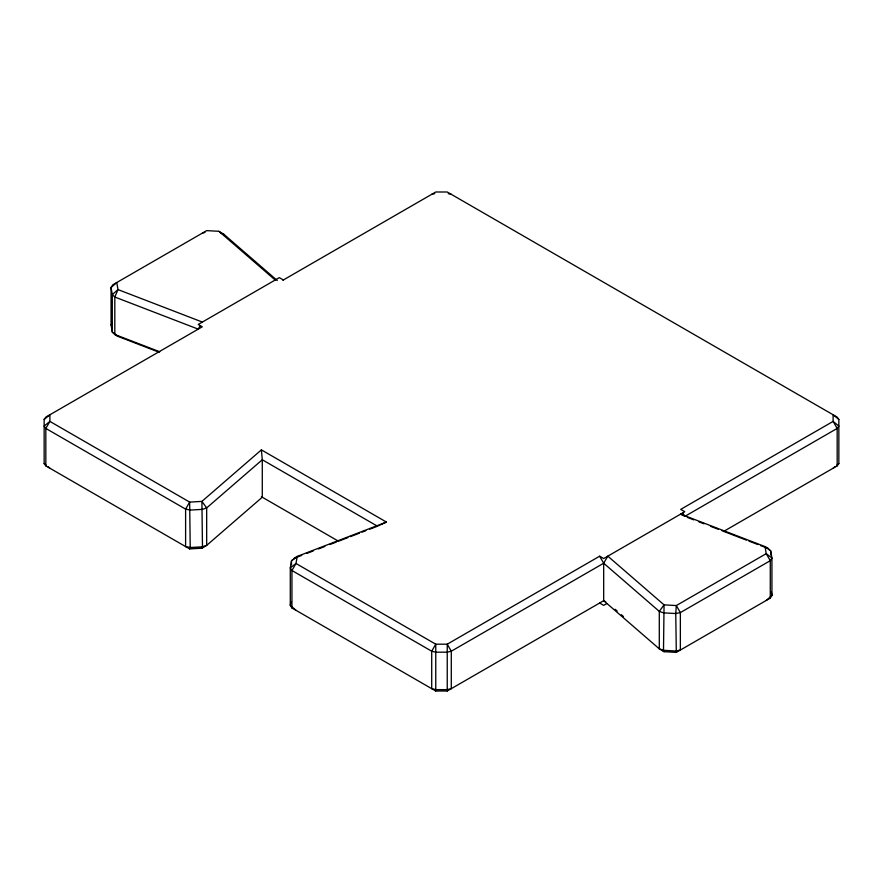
<?xml version="1.0" encoding="UTF-8"?>
<svg xmlns="http://www.w3.org/2000/svg" width="883" height="883" viewBox="0 0 883 883"><rect width="100%" height="100%" fill="white"/><g stroke="black" fill="none" stroke-linecap="round" stroke-linejoin="round"><path stroke-width="1.32" d="M290.893 601.765L290.286 605.308L291.942 607.968L435.761 691.003L447.239 691.003L603.685 600.683L605.749 601.831M189.657 548.917L190.22 547.526L189.657 502.096L49.89 421.401L49.89 414.778L44.15 419.458L44.15 463.542L45.828 465.882L189.657 548.917L201.909 548.211L206.677 545.374L262.284 497.217L262.284 459.756L261.39 449.877L386.434 522.074L384.061 523.166M200.286 325.606L198.222 329.138L114.812 297.03L112.284 294.602L111.07 287.527L112.726 284.867L206.688 230.618L218.94 231.313L223.708 234.161L277.262 280.54M386.434 522.074L297.207 556.422L291.5 560.771L290.286 567.846L291.942 570.517L431.71 651.212L435.761 652.184L447.239 652.184L451.29 651.212L603.685 563.222L607.813 556.158L664.06 604.866L676.312 605.561L766.223 553.663L771.93 558.012L771.93 595.473L770.274 598.133L676.312 652.382L664.06 651.687L659.292 648.839L603.685 600.683L603.685 563.222L599.634 556.202L447.239 644.193L435.761 644.193L295.993 563.486L290.286 567.846L290.286 605.308L295.993 610.308M158.896 352.162L117.991 336.412L114.812 334.491L112.284 332.063L111.07 324.988L112.174 323.211M44.15 419.458L45.828 417.118L202.284 326.798L198.222 324.458L279.315 277.637L283.366 279.977M724.06 531.18L837.172 465.882L838.85 463.542L838.85 419.458L837.172 417.118L447.239 191.997L435.761 191.997L282.891 280.253M766.223 600.473L771.93 595.473L771.323 591.93M261.39 449.877L201.909 501.401L189.657 502.096L185.607 509.116L185.607 546.577L190.22 547.526L202.472 546.831L206.677 545.374L206.677 507.913L201.909 501.401L202.472 546.831L201.909 548.211L203.962 546.445M833.111 468.222L835.031 466.654M836.941 465.098L838.85 463.542M606.787 603.575L603.685 605.363L599.634 603.023M378.31 525.838L379.249 525.396M380.253 524.932L381.875 524.182M382.118 524.072L383.686 523.343M294.028 558.343L301.721 555.385M306.854 553.409L313.277 550.937M318.41 548.961L324.823 546.489M329.955 544.513L336.368 542.041M338.94 541.058L347.924 537.604M350.485 536.61L359.469 533.155M362.041 532.162L365.882 530.683M369.734 529.204L377.494 526.213L262.284 459.756L206.677 507.913L202.472 509.37L190.22 510.076L185.607 509.116L45.828 428.421L44.15 426.081L49.89 421.401L45.828 428.421L45.828 465.882M431.71 194.337L434.756 193.609M202.637 232.957L204.944 232.483M448.244 193.609L451.29 194.337M220.551 233.068L223.708 234.161M202.362 322.063L117.991 289.591L116.777 282.527L111.07 287.527L111.07 324.988M687.338 517.394L693.762 519.866M698.895 521.842L704.027 523.818M710.44 526.29L718.144 529.248M721.985 530.727L746.378 540.12M748.939 541.102L757.923 544.557M760.484 545.551L768.188 548.509L770.716 550.937L771.93 558.012L770.274 560.683L680.363 612.592L675.749 613.542L663.497 612.846L659.292 611.389L603.685 563.222M159.724 351.776L114.812 334.491L114.812 297.03L117.991 289.591L112.284 294.602L112.284 332.063L117.991 336.412M683.74 515.838L680.638 514.116L765.009 546.588L768.188 548.509M599.634 556.202L603.685 558.542L684.778 511.732L680.716 509.381L833.111 421.401L833.111 414.778L838.85 419.458M261.39 496.699L338.266 541.08M44.15 463.542L46.059 465.098M47.969 466.654L49.89 468.222M218.94 231.313L275.187 280.021M615.109 609.292L617.195 611.091M621.356 614.7L623.442 616.511M661.985 649.877L664.06 651.687L663.497 650.296L664.06 604.866L659.292 611.389L659.292 648.839L663.497 650.296L675.749 651.003L680.363 650.043L680.363 612.592L676.312 605.561L675.749 613.542L676.312 652.382M682.747 512.902L684.778 516.412L837.172 428.421L838.85 426.081L833.111 421.401L837.172 428.421L837.172 465.882M770.716 554.954L770.716 550.937L765.009 546.588L766.223 553.663L770.274 560.683L770.274 598.133M447.239 691.003L447.239 644.193L451.29 651.212L451.29 688.663L447.239 689.634L435.761 689.634L431.71 688.663L431.71 651.212L435.761 644.193L435.761 691.003M291.942 607.968L291.942 570.517L295.993 563.486L297.207 556.422L291.5 560.771L291.5 564.789"/></g></svg>
